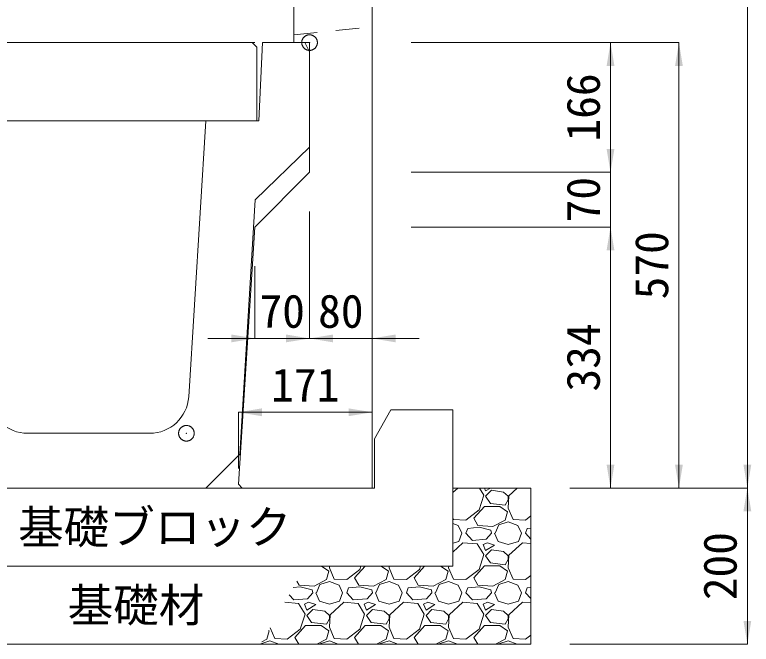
# Model space of a CAD drawing. Units: millimetres at full size, sheet at 1:40. Extents: x 206103 to 244503, y 883348 to 903496.
# Drawn here: x 218014 to 218956, y 897248 to 898054 of the extents above; entities that cross this region are included whole.
import ezdxf
from ezdxf.enums import TextEntityAlignment as Align

# ---------------------------------------------------------------- set-up
doc = ezdxf.new("R2010")
doc.units = ezdxf.units.MM
doc.header["$LTSCALE"] = 40
doc.header["$PDMODE"] = 32
doc.header["$PDSIZE"] = 20
doc.linetypes.add('USER1', pattern=[28.575, 19.05, -3.175, 3.175, -3.175])
doc.linetypes.add('USER2', pattern=[1.35, 0.75, -0.6])
for name, color, linetype, lineweight in [('パネックスKUS', 2, 'Continuous', 20), ('基礎ブロック', 2, 'Continuous', 13), ('基礎材', 7, 'Continuous', 15), ('寸法線', 7, 'Continuous', 13), ('本体', 2, 'Continuous', 13), ('補助線', 8, 'USER1', 13), ('ﾊｯﾁﾝｸﾞ', 7, 'Continuous', 5)]:
    doc.layers.add(name, color=color, linetype=linetype, lineweight=lineweight)
doc.layers.add('文字', color=7, linetype='Continuous')
doc.styles.add('ＭＳ ゴシック', font='')
doc.styles.get('ＭＳ ゴシック').set_extended_font_data('MS Gothic')

# ---------------------------------------------------------------- blocks, each defined once
blk = doc.blocks.new('filled_arrow')
at = {"color": 0, "linetype": 'Continuous', "lineweight": -2}
blk.add_solid([(7.5, 1.25), (0, 0), (7.5, -1.25)], dxfattribs=at)

msp = doc.modelspace()

# ---------------------------------------------------------------- linework, layer by layer
at = {"layer": 'パネックスKUS'}
for p, q in [((218471.16, 897448.33), (218471.16, 898818.33)), ((218371.16, 898813.33), (218371.16, 898018.33)), ((218371.16, 898018.33), (218391.16, 898018.33)), ((218391.16, 898018.33), (218391.16, 897852.33)), ((218391.16, 897852.33), (218321.16, 897782.33)), ((218321.16, 897782.33), (218300.47, 897453.32)), ((218305.16, 897448.33), (218300.47, 897453.32)), ((218305.16, 897448.33), (218471.16, 897448.33))]:
    msp.add_line(p, q, dxfattribs=at)
at = {"layer": 'パネックスKUS', "linetype": 'USER2', "lineweight": 9}
msp.add_line((218371.16, 898028.33), (218471.16, 898038.33), dxfattribs=at)
at = {"layer": '基礎ブロック'}
for p, q in [((218495.21, 897548.33), (218474.21, 897511.33)), ((218574.21, 897548.33), (218495.21, 897548.33)), ((218574.21, 897448.33), (218574.21, 897548.33)), ((218474.21, 897511.33), (218474.21, 897448.33)), ((218474.21, 897448.33), (217912.21, 897448.33)), ((218574.21, 897448.33), (218574.21, 897348.33)), ((217812.21, 897348.33), (218574.21, 897348.33))]:
    msp.add_line(p, q, dxfattribs=at)
at = {"layer": '基礎材', "lineweight": 13}
msp.add_line((218674.21, 897448.33), (218574.21, 897448.33), dxfattribs=at)
at = {"layer": '基礎材'}
for p, q in [((218674.21, 897248.33), (218674.21, 897448.33)), ((217712.21, 897248.33), (218674.21, 897248.33))]:
    msp.add_line(p, q, dxfattribs=at)
at = {"layer": '寸法線'}
for p, q in [((218951.05, 897448.33), (218951.05, 898818.33)), ((218321.16, 898018.33), (217865.21, 898018.33)), ((218521.16, 898018.33), (218863.55, 898018.33)), ((218521.16, 898018.33), (218776.05, 898018.33)), ((218776.05, 898018.33), (218776.05, 897852.33)), ((218863.55, 898018.33), (218863.55, 897448.33)), ((218776.05, 897912.33), (218776.05, 897722.33)), ((218521.16, 897852.33), (218776.05, 897852.33)), ((218521.16, 897852.33), (218776.05, 897852.33)), ((218391.16, 897802.33), (218391.16, 897639.74)), ((218391.16, 897802.33), (218391.16, 897639.74)), ((218471.16, 897802.33), (218471.16, 897639.74)), ((218521.16, 897782.33), (218776.05, 897782.33)), ((218521.16, 897782.33), (218776.05, 897782.33)), ((218776.05, 897782.33), (218776.05, 897448.33)), ((218321.16, 897732.33), (218321.16, 897639.74)), ((218451.16, 897639.74), (218261.16, 897639.74)), ((218331.16, 897639.74), (218531.16, 897639.74)), ((218300.16, 897545.25), (218471.16, 897545.25)), ((218300.16, 897473.33), (218300.16, 897545.25)), ((218471.16, 897473.33), (218471.16, 897545.25)), ((218724.21, 897448.33), (218951.05, 897448.33)), ((218724.21, 897448.33), (218863.55, 897448.33)), ((218724.21, 897448.33), (218776.05, 897448.33)), ((218724.21, 897448.33), (218951.05, 897448.33)), ((218951.05, 897448.33), (218951.05, 897248.33)), ((218724.21, 897248.33), (218951.05, 897248.33))]:
    msp.add_line(p, q, dxfattribs=at)
at = {"layer": '本体'}
for p, q in [((218331.16, 898018.33), (218326.16, 897918.33)), ((218331.16, 898018.33), (218385.16, 898018.33)), ((218391.16, 898006.33), (218385.16, 898018.33)), ((218391.16, 898006.33), (218391.16, 897884.33)), ((218258.66, 897918.33), (218236.59, 897565.21)), ((218258.66, 897918.33), (218326.16, 897918.33)), ((218391.16, 897884.33), (218321.66, 897817.33)), ((218321.66, 897817.33), (218302.05, 897491.73)), ((218030.63, 897518.33), (218186.68, 897518.33)), ((218258.66, 897448.33), (218302.05, 897491.73)), ((217958.66, 897448.33), (218258.66, 897448.33))]:
    msp.add_line(p, q, dxfattribs=at)
at = {"layer": '本体', "lineweight": 20}
msp.add_lwpolyline([(217893.66, 897918.33), (217893.66, 898012.33), (217899.66, 898018.33), (218317.66, 898018.33), (218323.66, 898012.33), (218323.66, 897918.33)], close=True, dxfattribs=at)
at = {"layer": '本体'}
for centre, start, end in [((218030.63, 897568.33), 183.57633, 270), ((218186.68, 897568.33), 270, 356.42367)]:
    msp.add_arc(centre, 50, start, end, dxfattribs=at)
at = {"layer": '補助線'}
for p in [(218391.16, 898018.33), (218233.66, 897518.33)]:
    msp.add_point(p, dxfattribs=at)
at = {"layer": 'ﾊｯﾁﾝｸﾞ'}
for p, q in [((218580.59, 897448.33), (218574.21, 897442.5)), ((218614, 897439.25), (218608.46, 897448.33)), ((218614.79, 897448.33), (218616.29, 897444.58)), ((218616.29, 897444.58), (218622.53, 897448.33)), ((218623.91, 897445.35), (218616.29, 897437.73)), ((218639.15, 897443.06), (218623.91, 897445.35)), ((218645.25, 897437.73), (218639.15, 897443.06)), ((218656.79, 897448.33), (218646.01, 897438.49)), ((218607.91, 897420.2), (218614, 897439.25)), ((218616.29, 897437.73), (218622.39, 897428.58)), ((218641.44, 897426.3), (218645.25, 897433.15)), ((218646.01, 897438.49), (218645.25, 897422.49)), ((218645.25, 897433.15), (218645.25, 897437.73)), ((218601.05, 897409.53), (218614.77, 897424.77)), ((218614.77, 897424.77), (218634.58, 897424.77)), ((218622.39, 897428.58), (218641.44, 897426.3)), ((218634.58, 897424.77), (218644.48, 897417.91)), ((218645.25, 897422.49), (218651.34, 897408.01)), ((218591.14, 897407.25), (218607.91, 897420.2)), ((218644.48, 897417.91), (218641.44, 897407.25)), ((218667.34, 897407.25), (218674.21, 897412.55)), ((218574.21, 897410.23), (218575.14, 897408.01)), ((218574.21, 897403.03), (218581.24, 897400.39)), ((218575.14, 897408.01), (218591.14, 897407.25)), ((218606.38, 897400.39), (218601.05, 897409.53)), ((218641.44, 897407.25), (218625.43, 897398.86)), ((218633.05, 897401.15), (218645.25, 897404.96)), ((218645.25, 897404.96), (218657.44, 897400.39)), ((218651.34, 897408.01), (218667.34, 897407.25)), ((218581.24, 897400.39), (218585.81, 897390.48)), ((218591.14, 897390.48), (218593.43, 897396.58)), ((218607.91, 897398.1), (218593.43, 897396.58)), ((218625.43, 897398.86), (218606.38, 897400.39)), ((218623.15, 897394.29), (218607.91, 897398.1)), ((218623.91, 897390.48), (218623.15, 897394.29)), ((218628.48, 897390.48), (218633.05, 897401.15)), ((218657.44, 897400.39), (218662.01, 897390.48)), ((218667.34, 897390.48), (218669.63, 897396.58)), ((218674.21, 897397.06), (218669.63, 897396.58)), ((218582, 897379.81), (218585.81, 897390.48)), ((218599.53, 897381.34), (218591.14, 897390.48)), ((218623.91, 897390.48), (218617.05, 897382.86)), ((218627.72, 897390.48), (218632.29, 897379.81)), ((218658.2, 897379.81), (218662.01, 897390.48)), ((218674.21, 897383), (218667.34, 897390.48)), ((218574.21, 897377.52), (218582, 897379.81)), ((218587.33, 897378.29), (218574.21, 897366.3)), ((218605.62, 897376.77), (218587.33, 897378.29)), ((218617.05, 897382.86), (218599.53, 897381.34)), ((218614, 897363.05), (218605.62, 897376.77)), ((218618.58, 897378.29), (218613.24, 897376)), ((218613.24, 897376), (218616.29, 897368.38)), ((218616.29, 897368.38), (218627.72, 897375.24)), ((218627.72, 897375.24), (218618.58, 897378.29)), ((218632.29, 897379.81), (218645.25, 897376)), ((218645.25, 897376), (218658.2, 897379.81)), ((218663.53, 897378.29), (218646.01, 897362.29)), ((218674.21, 897377.4), (218663.53, 897378.29)), ((218623.91, 897369.15), (218616.29, 897361.53)), ((218639.15, 897366.86), (218623.91, 897369.15)), ((218645.25, 897361.53), (218639.15, 897366.86)), ((218607.91, 897344), (218614, 897363.05)), ((218616.29, 897361.53), (218622.39, 897352.38)), ((218641.44, 897350.1), (218645.25, 897356.95)), ((218646.01, 897362.29), (218645.25, 897346.29)), ((218645.25, 897356.95), (218645.25, 897361.53)), ((218406.33, 897348.33), (218415.88, 897341.71)), ((218416.74, 897348.33), (218416.65, 897346.29)), ((218416.65, 897346.29), (218422.74, 897331.81)), ((218448.65, 897333.33), (218462.15, 897348.33)), ((218455.51, 897344), (218456.89, 897348.33)), ((218482.53, 897348.33), (218492.08, 897341.71)), ((218492.94, 897348.33), (218492.85, 897346.29)), ((218492.85, 897346.29), (218498.94, 897331.81)), ((218524.85, 897333.33), (218538.35, 897348.33)), ((218531.71, 897344), (218533.09, 897348.33)), ((218558.73, 897348.33), (218568.28, 897341.71)), ((218569.14, 897348.33), (218569.05, 897346.29)), ((218569.05, 897346.29), (218575.14, 897331.81)), ((218601.05, 897333.33), (218614.77, 897348.57)), ((218614.77, 897348.57), (218634.58, 897348.57)), ((218622.39, 897352.38), (218641.44, 897350.1)), ((218634.58, 897348.57), (218644.48, 897341.71)), ((218645.25, 897346.29), (218651.34, 897331.81)), ((218415.88, 897341.71), (218412.84, 897331.05)), ((218438.74, 897331.05), (218455.51, 897344)), ((218492.08, 897341.71), (218489.04, 897331.05)), ((218514.94, 897331.05), (218531.71, 897344)), ((218568.28, 897341.71), (218565.24, 897331.05)), ((218591.14, 897331.05), (218607.91, 897344)), ((218644.48, 897341.71), (218641.44, 897331.05)), ((218667.34, 897331.05), (218674.21, 897336.35)), ((218377.78, 897324.19), (218375, 897328.95)), ((218412.84, 897331.05), (218396.83, 897322.66)), ((218404.45, 897324.95), (218416.65, 897328.76)), ((218416.65, 897328.76), (218428.84, 897324.19)), ((218422.74, 897331.81), (218438.74, 897331.05)), ((218453.98, 897324.19), (218448.65, 897333.33)), ((218489.04, 897331.05), (218473.03, 897322.66)), ((218480.65, 897324.95), (218492.85, 897328.76)), ((218492.85, 897328.76), (218505.04, 897324.19)), ((218498.94, 897331.81), (218514.94, 897331.05)), ((218530.18, 897324.19), (218524.85, 897333.33)), ((218565.24, 897331.05), (218549.23, 897322.66)), ((218556.85, 897324.95), (218569.05, 897328.76)), ((218569.05, 897328.76), (218581.24, 897324.19)), ((218575.14, 897331.81), (218591.14, 897331.05)), ((218606.38, 897324.19), (218601.05, 897333.33)), ((218641.44, 897331.05), (218625.43, 897322.66)), ((218633.05, 897324.95), (218645.25, 897328.76)), ((218645.25, 897328.76), (218657.44, 897324.19)), ((218651.34, 897331.81), (218667.34, 897331.05)), ((218379.31, 897321.9), (218370.39, 897320.96)), ((218396.83, 897322.66), (218377.78, 897324.19)), ((218394.55, 897318.09), (218379.31, 897321.9)), ((218395.31, 897314.28), (218394.55, 897318.09)), ((218399.88, 897314.28), (218404.45, 897324.95)), ((218428.84, 897324.19), (218433.41, 897314.28)), ((218438.74, 897314.28), (218441.03, 897320.38)), ((218455.51, 897321.9), (218441.03, 897320.38)), ((218473.03, 897322.66), (218453.98, 897324.19)), ((218470.75, 897318.09), (218455.51, 897321.9)), ((218471.51, 897314.28), (218470.75, 897318.09)), ((218476.08, 897314.28), (218480.65, 897324.95)), ((218505.04, 897324.19), (218509.61, 897314.28)), ((218514.94, 897314.28), (218517.23, 897320.38)), ((218531.71, 897321.9), (218517.23, 897320.38)), ((218549.23, 897322.66), (218530.18, 897324.19)), ((218546.95, 897318.09), (218531.71, 897321.9)), ((218547.71, 897314.28), (218546.95, 897318.09)), ((218552.28, 897314.28), (218556.85, 897324.95)), ((218581.24, 897324.19), (218585.81, 897314.28)), ((218591.14, 897314.28), (218593.43, 897320.38)), ((218607.91, 897321.9), (218593.43, 897320.38)), ((218625.43, 897322.66), (218606.38, 897324.19)), ((218623.15, 897318.09), (218607.91, 897321.9)), ((218623.91, 897314.28), (218623.15, 897318.09)), ((218628.48, 897314.28), (218633.05, 897324.95)), ((218657.44, 897324.19), (218662.01, 897314.28)), ((218667.34, 897314.28), (218669.63, 897320.38)), ((218674.21, 897320.86), (218669.63, 897320.38)), ((218370.93, 897305.14), (218364.99, 897311.61)), ((218395.31, 897314.28), (218388.45, 897306.66)), ((218399.12, 897314.28), (218403.69, 897303.61)), ((218429.6, 897303.61), (218433.41, 897314.28)), ((218447.13, 897305.14), (218438.74, 897314.28)), ((218471.51, 897314.28), (218464.65, 897306.66)), ((218475.32, 897314.28), (218479.89, 897303.61)), ((218505.8, 897303.61), (218509.61, 897314.28)), ((218523.33, 897305.14), (218514.94, 897314.28)), ((218547.71, 897314.28), (218540.85, 897306.66)), ((218551.52, 897314.28), (218556.09, 897303.61)), ((218582, 897303.61), (218585.81, 897314.28)), ((218599.53, 897305.14), (218591.14, 897314.28)), ((218623.91, 897314.28), (218617.05, 897306.66)), ((218627.72, 897314.28), (218632.29, 897303.61)), ((218658.2, 897303.61), (218662.01, 897314.28)), ((218674.21, 897306.8), (218667.34, 897314.28)), ((218377.02, 897300.57), (218359.46, 897302.03)), ((218388.45, 897306.66), (218370.93, 897305.14)), ((218385.4, 897286.85), (218377.02, 897300.57)), ((218389.98, 897302.09), (218384.64, 897299.8)), ((218384.64, 897299.8), (218387.69, 897292.18)), ((218387.69, 897292.18), (218399.12, 897299.04)), ((218399.12, 897299.04), (218389.98, 897302.09)), ((218403.69, 897303.61), (218416.65, 897299.8)), ((218416.65, 897299.8), (218429.6, 897303.61)), ((218434.93, 897302.09), (218417.41, 897286.09)), ((218453.22, 897300.57), (218434.93, 897302.09)), ((218464.65, 897306.66), (218447.13, 897305.14)), ((218461.6, 897286.85), (218453.22, 897300.57)), ((218466.18, 897302.09), (218460.84, 897299.8)), ((218460.84, 897299.8), (218463.89, 897292.18)), ((218463.89, 897292.18), (218475.32, 897299.04)), ((218475.32, 897299.04), (218466.18, 897302.09)), ((218479.89, 897303.61), (218492.85, 897299.8)), ((218492.85, 897299.8), (218505.8, 897303.61)), ((218511.13, 897302.09), (218493.61, 897286.09)), ((218529.42, 897300.57), (218511.13, 897302.09)), ((218540.85, 897306.66), (218523.33, 897305.14)), ((218537.8, 897286.85), (218529.42, 897300.57)), ((218542.38, 897302.09), (218537.04, 897299.8)), ((218537.04, 897299.8), (218540.09, 897292.18)), ((218540.09, 897292.18), (218551.52, 897299.04)), ((218551.52, 897299.04), (218542.38, 897302.09)), ((218556.09, 897303.61), (218569.05, 897299.8)), ((218569.05, 897299.8), (218582, 897303.61)), ((218587.33, 897302.09), (218569.81, 897286.09)), ((218605.62, 897300.57), (218587.33, 897302.09)), ((218617.05, 897306.66), (218599.53, 897305.14)), ((218614, 897286.85), (218605.62, 897300.57)), ((218618.58, 897302.09), (218613.24, 897299.8)), ((218613.24, 897299.8), (218616.29, 897292.18)), ((218616.29, 897292.18), (218627.72, 897299.04)), ((218627.72, 897299.04), (218618.58, 897302.09)), ((218632.29, 897303.61), (218645.25, 897299.8)), ((218645.25, 897299.8), (218658.2, 897303.61)), ((218663.53, 897302.09), (218646.01, 897286.09)), ((218674.21, 897301.2), (218663.53, 897302.09)), ((218395.31, 897292.95), (218387.69, 897285.33)), ((218410.55, 897290.66), (218395.31, 897292.95)), ((218416.65, 897285.33), (218410.55, 897290.66)), ((218471.51, 897292.95), (218463.89, 897285.33)), ((218486.75, 897290.66), (218471.51, 897292.95)), ((218492.85, 897285.33), (218486.75, 897290.66)), ((218547.71, 897292.95), (218540.09, 897285.33)), ((218562.95, 897290.66), (218547.71, 897292.95)), ((218569.05, 897285.33), (218562.95, 897290.66)), ((218623.91, 897292.95), (218616.29, 897285.33)), ((218639.15, 897290.66), (218623.91, 897292.95)), ((218645.25, 897285.33), (218639.15, 897290.66)), ((218379.31, 897267.8), (218385.4, 897286.85)), ((218387.69, 897285.33), (218393.79, 897276.18)), ((218412.84, 897273.9), (218416.65, 897280.75)), ((218417.41, 897286.09), (218416.65, 897270.09)), ((218416.65, 897280.75), (218416.65, 897285.33)), ((218455.51, 897267.8), (218461.6, 897286.85)), ((218463.89, 897285.33), (218469.99, 897276.18)), ((218489.04, 897273.9), (218492.85, 897280.75)), ((218493.61, 897286.09), (218492.85, 897270.09)), ((218492.85, 897280.75), (218492.85, 897285.33)), ((218531.71, 897267.8), (218537.8, 897286.85)), ((218540.09, 897285.33), (218546.19, 897276.18)), ((218565.24, 897273.9), (218569.05, 897280.75)), ((218569.81, 897286.09), (218569.05, 897270.09)), ((218569.05, 897280.75), (218569.05, 897285.33)), ((218607.91, 897267.8), (218614, 897286.85)), ((218616.29, 897285.33), (218622.39, 897276.18)), ((218641.44, 897273.9), (218645.25, 897280.75)), ((218646.01, 897286.09), (218645.25, 897270.09)), ((218645.25, 897280.75), (218645.25, 897285.33)), ((218372.45, 897257.13), (218386.17, 897272.37)), ((218386.17, 897272.37), (218405.98, 897272.37)), ((218393.79, 897276.18), (218412.84, 897273.9)), ((218405.98, 897272.37), (218415.88, 897265.51)), ((218416.65, 897270.09), (218422.74, 897255.61)), ((218448.65, 897257.13), (218462.37, 897272.37)), ((218462.37, 897272.37), (218482.18, 897272.37)), ((218469.99, 897276.18), (218489.04, 897273.9)), ((218482.18, 897272.37), (218492.08, 897265.51)), ((218492.85, 897270.09), (218498.94, 897255.61)), ((218524.85, 897257.13), (218538.57, 897272.37)), ((218538.57, 897272.37), (218558.38, 897272.37)), ((218546.19, 897276.18), (218565.24, 897273.9)), ((218558.38, 897272.37), (218568.28, 897265.51)), ((218569.05, 897270.09), (218575.14, 897255.61)), ((218601.05, 897257.13), (218614.77, 897272.37)), ((218614.77, 897272.37), (218634.58, 897272.37)), ((218622.39, 897276.18), (218641.44, 897273.9)), ((218634.58, 897272.37), (218644.48, 897265.51)), ((218645.25, 897270.09), (218651.34, 897255.61)), ((218339.68, 897265.51), (218336.64, 897254.85)), ((218338.75, 897266.16), (218339.68, 897265.51)), ((218340.69, 897269.51), (218346.54, 897255.61)), ((218362.54, 897254.85), (218379.31, 897267.8)), ((218415.88, 897265.51), (218412.84, 897254.85)), ((218438.74, 897254.85), (218455.51, 897267.8)), ((218492.08, 897265.51), (218489.04, 897254.85)), ((218514.94, 897254.85), (218531.71, 897267.8)), ((218568.28, 897265.51), (218565.24, 897254.85)), ((218591.14, 897254.85), (218607.91, 897267.8)), ((218644.48, 897265.51), (218641.44, 897254.85)), ((218328.8, 897248.92), (218340.45, 897252.56)), ((218336.64, 897254.85), (218330.3, 897251.53)), ((218340.45, 897252.56), (218351.73, 897248.33)), ((218346.54, 897255.61), (218362.54, 897254.85)), ((218377.59, 897248.33), (218372.45, 897257.13)), ((218412.84, 897254.85), (218400.4, 897248.33)), ((218404.45, 897248.75), (218416.65, 897252.56)), ((218416.65, 897252.56), (218427.93, 897248.33)), ((218422.74, 897255.61), (218438.74, 897254.85)), ((218453.79, 897248.33), (218448.65, 897257.13)), ((218489.04, 897254.85), (218476.6, 897248.33)), ((218480.65, 897248.75), (218492.85, 897252.56)), ((218492.85, 897252.56), (218504.13, 897248.33)), ((218498.94, 897255.61), (218514.94, 897254.85)), ((218529.99, 897248.33), (218524.85, 897257.13)), ((218565.24, 897254.85), (218552.8, 897248.33)), ((218556.85, 897248.75), (218569.05, 897252.56)), ((218569.05, 897252.56), (218580.33, 897248.33)), ((218575.14, 897255.61), (218591.14, 897254.85)), ((218606.19, 897248.33), (218601.05, 897257.13)), ((218641.44, 897254.85), (218629, 897248.33)), ((218633.05, 897248.75), (218645.25, 897252.56)), ((218645.25, 897252.56), (218656.53, 897248.33)), ((218651.34, 897255.61), (218667.34, 897254.85)), ((218667.34, 897254.85), (218674.21, 897260.15)), ((218404.28, 897248.33), (218404.45, 897248.75)), ((218480.48, 897248.33), (218480.65, 897248.75)), ((218556.68, 897248.33), (218556.85, 897248.75)), ((218632.88, 897248.33), (218633.05, 897248.75))]:
    msp.add_line(p, q, dxfattribs=at)

# ---------------------------------------------------------------- block references
at = {"layer": '寸法線', "xscale": 4, "yscale": 4}
for p, rotation in [((218776.05, 898018.33), 270), ((218863.55, 898018.33), 270), ((218776.05, 897852.33), 90), ((218776.05, 897852.33), 90), ((218776.05, 897782.33), 270), ((218776.05, 897782.33), 270), ((218321.16, 897639.74), 180), ((218391.16, 897639.74), 180), ((218471.16, 897545.25), 180), ((218776.05, 897448.33), 90), ((218863.55, 897448.33), 90), ((218951.05, 897448.33), 90), ((218951.05, 897448.33), 270), ((218951.05, 897248.33), 90)]:
    msp.add_blockref('filled_arrow', p, dxfattribs=dict(at, rotation=rotation))
for p in [(218391.16, 897639.74), (218471.16, 897639.74), (218300.16, 897545.25)]:
    msp.add_blockref('filled_arrow', p, dxfattribs=at)

# ---------------------------------------------------------------- texts
at = {"layer": '寸法線', "style": 'ＭＳ ゴシック'}
for s, p in [('166', (218741.05, 897935.33)), ('70', (218741.05, 897817.33)), ('570', (218828.55, 897733.33)), ('334', (218741.05, 897615.33)), ('200', (218916.05, 897348.33))]:
    msp.add_text(s, height=42.72, rotation=90, dxfattribs=at).set_placement(p, align=Align.MIDDLE_CENTER)
for s, p in [('70', (218356.16, 897674.74)), ('80', (218431.16, 897674.74)), ('171', (218385.66, 897580.25))]:
    msp.add_text(s, height=42.72, dxfattribs=at).set_placement(p, align=Align.MIDDLE_CENTER)
at = {"layer": '文字', "style": 'ＭＳ ゴシック'}
for s, p in [('基礎ブロック', (218193.21, 897398.33)), ('基礎材', (218169.21, 897298.33))]:
    msp.add_text(s, height=42.72, dxfattribs=at).set_placement(p, align=Align.MIDDLE_CENTER)

doc.saveas('drawing.dxf')
